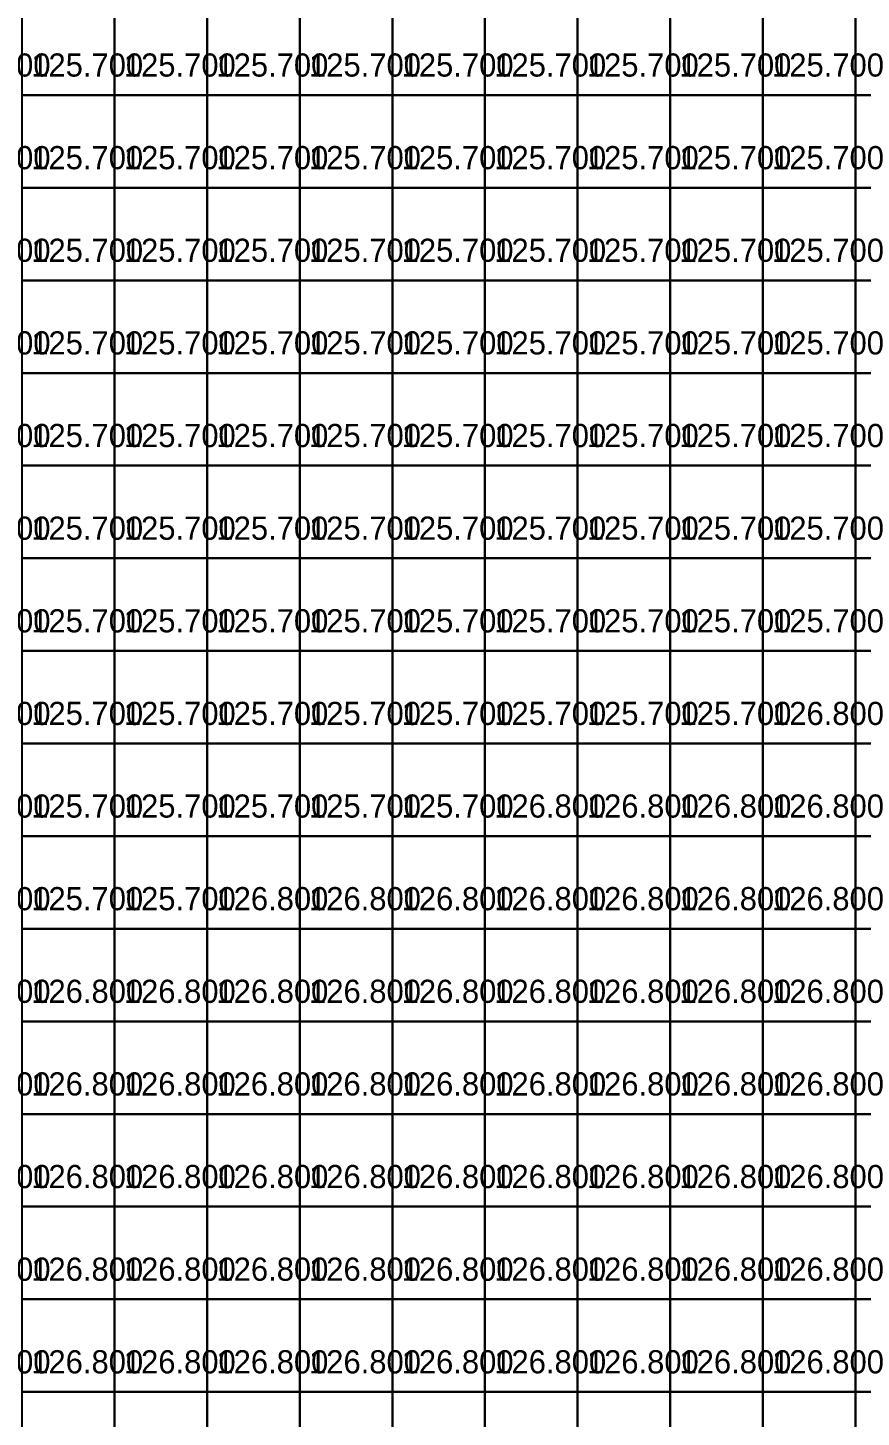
# Model space of a CAD drawing. Header units: metres. Extents: x 287857 to 287978, y 62957 to 63018.
# Drawn here: x 287865.99 to 287874.99, y 62987.56 to 63002.56 of the extents above; entities that cross this region are included whole.
import ezdxf

# ---------------------------------------------------------------- set-up
doc = ezdxf.new("R2010")
doc.units = ezdxf.units.M
doc.layers.add('ARCH-INTERP', color=7, linetype='Continuous', true_color=0x64748b)
doc.layers.add('ARCH-LEVEL-TXT', color=7, linetype='Continuous', true_color=0xa78bfa)

msp = doc.modelspace()

# ---------------------------------------------------------------- linework, layer by layer
at = {"layer": 'ARCH-INTERP'}
for points in [[(287865.925, 63001.831, 125.7), (287866.925, 63001.831, 125.7), (287866.925, 63002.831, 125.7), (287865.925, 63002.831, 125.7), (287865.925, 63001.831, 125.7)], [(287866.925, 63001.831, 125.7), (287867.925, 63001.831, 125.7), (287867.925, 63002.831, 125.7), (287866.925, 63002.831, 125.7), (287866.925, 63001.831, 125.7)], [(287867.925, 63001.831, 125.7), (287868.925, 63001.831, 125.7), (287868.925, 63002.831, 125.7), (287867.925, 63002.831, 125.7), (287867.925, 63001.831, 125.7)], [(287868.925, 63001.831, 125.7), (287869.925, 63001.831, 125.7), (287869.925, 63002.831, 125.7), (287868.925, 63002.831, 125.7), (287868.925, 63001.831, 125.7)], [(287869.925, 63001.831, 125.7), (287870.925, 63001.831, 125.7), (287870.925, 63002.831, 125.7), (287869.925, 63002.831, 125.7), (287869.925, 63001.831, 125.7)], [(287870.925, 63001.831, 125.7), (287871.925, 63001.831, 125.7), (287871.925, 63002.831, 125.7), (287870.925, 63002.831, 125.7), (287870.925, 63001.831, 125.7)], [(287871.925, 63001.831, 125.7), (287872.925, 63001.831, 125.7), (287872.925, 63002.831, 125.7), (287871.925, 63002.831, 125.7), (287871.925, 63001.831, 125.7)], [(287872.925, 63001.831, 125.7), (287873.925, 63001.831, 125.7), (287873.925, 63002.831, 125.7), (287872.925, 63002.831, 125.7), (287872.925, 63001.831, 125.7)], [(287873.925, 63001.831, 125.7), (287874.925, 63001.831, 125.7), (287874.925, 63002.831, 125.7), (287873.925, 63002.831, 125.7), (287873.925, 63001.831, 125.7)], [(287874.925, 63001.831, 125.7), (287875.925, 63001.831, 125.7), (287875.925, 63002.831, 125.7), (287874.925, 63002.831, 125.7), (287874.925, 63001.831, 125.7)], [(287865.925, 63000.831, 125.7), (287866.925, 63000.831, 125.7), (287866.925, 63001.831, 125.7), (287865.925, 63001.831, 125.7), (287865.925, 63000.831, 125.7)], [(287866.925, 63000.831, 125.7), (287867.925, 63000.831, 125.7), (287867.925, 63001.831, 125.7), (287866.925, 63001.831, 125.7), (287866.925, 63000.831, 125.7)], [(287867.925, 63000.831, 125.7), (287868.925, 63000.831, 125.7), (287868.925, 63001.831, 125.7), (287867.925, 63001.831, 125.7), (287867.925, 63000.831, 125.7)], [(287868.925, 63000.831, 125.7), (287869.925, 63000.831, 125.7), (287869.925, 63001.831, 125.7), (287868.925, 63001.831, 125.7), (287868.925, 63000.831, 125.7)], [(287869.925, 63000.831, 125.7), (287870.925, 63000.831, 125.7), (287870.925, 63001.831, 125.7), (287869.925, 63001.831, 125.7), (287869.925, 63000.831, 125.7)], [(287870.925, 63000.831, 125.7), (287871.925, 63000.831, 125.7), (287871.925, 63001.831, 125.7), (287870.925, 63001.831, 125.7), (287870.925, 63000.831, 125.7)], [(287871.925, 63000.831, 125.7), (287872.925, 63000.831, 125.7), (287872.925, 63001.831, 125.7), (287871.925, 63001.831, 125.7), (287871.925, 63000.831, 125.7)], [(287872.925, 63000.831, 125.7), (287873.925, 63000.831, 125.7), (287873.925, 63001.831, 125.7), (287872.925, 63001.831, 125.7), (287872.925, 63000.831, 125.7)], [(287873.925, 63000.831, 125.7), (287874.925, 63000.831, 125.7), (287874.925, 63001.831, 125.7), (287873.925, 63001.831, 125.7), (287873.925, 63000.831, 125.7)], [(287874.925, 63000.831, 125.7), (287875.925, 63000.831, 125.7), (287875.925, 63001.831, 125.7), (287874.925, 63001.831, 125.7), (287874.925, 63000.831, 125.7)], [(287865.925, 62999.831, 125.7), (287866.925, 62999.831, 125.7), (287866.925, 63000.831, 125.7), (287865.925, 63000.831, 125.7), (287865.925, 62999.831, 125.7)], [(287866.925, 62999.831, 125.7), (287867.925, 62999.831, 125.7), (287867.925, 63000.831, 125.7), (287866.925, 63000.831, 125.7), (287866.925, 62999.831, 125.7)], [(287867.925, 62999.831, 125.7), (287868.925, 62999.831, 125.7), (287868.925, 63000.831, 125.7), (287867.925, 63000.831, 125.7), (287867.925, 62999.831, 125.7)], [(287868.925, 62999.831, 125.7), (287869.925, 62999.831, 125.7), (287869.925, 63000.831, 125.7), (287868.925, 63000.831, 125.7), (287868.925, 62999.831, 125.7)], [(287869.925, 62999.831, 125.7), (287870.925, 62999.831, 125.7), (287870.925, 63000.831, 125.7), (287869.925, 63000.831, 125.7), (287869.925, 62999.831, 125.7)], [(287870.925, 62999.831, 125.7), (287871.925, 62999.831, 125.7), (287871.925, 63000.831, 125.7), (287870.925, 63000.831, 125.7), (287870.925, 62999.831, 125.7)], [(287871.925, 62999.831, 125.7), (287872.925, 62999.831, 125.7), (287872.925, 63000.831, 125.7), (287871.925, 63000.831, 125.7), (287871.925, 62999.831, 125.7)], [(287872.925, 62999.831, 125.7), (287873.925, 62999.831, 125.7), (287873.925, 63000.831, 125.7), (287872.925, 63000.831, 125.7), (287872.925, 62999.831, 125.7)], [(287873.925, 62999.831, 125.7), (287874.925, 62999.831, 125.7), (287874.925, 63000.831, 125.7), (287873.925, 63000.831, 125.7), (287873.925, 62999.831, 125.7)], [(287874.925, 62999.831, 125.7), (287875.925, 62999.831, 125.7), (287875.925, 63000.831, 125.7), (287874.925, 63000.831, 125.7), (287874.925, 62999.831, 125.7)], [(287865.925, 62998.831, 125.7), (287866.925, 62998.831, 125.7), (287866.925, 62999.831, 125.7), (287865.925, 62999.831, 125.7), (287865.925, 62998.831, 125.7)], [(287866.925, 62998.831, 125.7), (287867.925, 62998.831, 125.7), (287867.925, 62999.831, 125.7), (287866.925, 62999.831, 125.7), (287866.925, 62998.831, 125.7)], [(287867.925, 62998.831, 125.7), (287868.925, 62998.831, 125.7), (287868.925, 62999.831, 125.7), (287867.925, 62999.831, 125.7), (287867.925, 62998.831, 125.7)], [(287868.925, 62998.831, 125.7), (287869.925, 62998.831, 125.7), (287869.925, 62999.831, 125.7), (287868.925, 62999.831, 125.7), (287868.925, 62998.831, 125.7)], [(287869.925, 62998.831, 125.7), (287870.925, 62998.831, 125.7), (287870.925, 62999.831, 125.7), (287869.925, 62999.831, 125.7), (287869.925, 62998.831, 125.7)], [(287870.925, 62998.831, 125.7), (287871.925, 62998.831, 125.7), (287871.925, 62999.831, 125.7), (287870.925, 62999.831, 125.7), (287870.925, 62998.831, 125.7)], [(287871.925, 62998.831, 125.7), (287872.925, 62998.831, 125.7), (287872.925, 62999.831, 125.7), (287871.925, 62999.831, 125.7), (287871.925, 62998.831, 125.7)], [(287872.925, 62998.831, 125.7), (287873.925, 62998.831, 125.7), (287873.925, 62999.831, 125.7), (287872.925, 62999.831, 125.7), (287872.925, 62998.831, 125.7)], [(287873.925, 62998.831, 125.7), (287874.925, 62998.831, 125.7), (287874.925, 62999.831, 125.7), (287873.925, 62999.831, 125.7), (287873.925, 62998.831, 125.7)], [(287874.925, 62998.831, 125.7), (287875.925, 62998.831, 125.7), (287875.925, 62999.831, 125.7), (287874.925, 62999.831, 125.7), (287874.925, 62998.831, 125.7)], [(287865.925, 62997.831, 125.7), (287866.925, 62997.831, 125.7), (287866.925, 62998.831, 125.7), (287865.925, 62998.831, 125.7), (287865.925, 62997.831, 125.7)], [(287866.925, 62997.831, 125.7), (287867.925, 62997.831, 125.7), (287867.925, 62998.831, 125.7), (287866.925, 62998.831, 125.7), (287866.925, 62997.831, 125.7)], [(287867.925, 62997.831, 125.7), (287868.925, 62997.831, 125.7), (287868.925, 62998.831, 125.7), (287867.925, 62998.831, 125.7), (287867.925, 62997.831, 125.7)], [(287868.925, 62997.831, 125.7), (287869.925, 62997.831, 125.7), (287869.925, 62998.831, 125.7), (287868.925, 62998.831, 125.7), (287868.925, 62997.831, 125.7)], [(287869.925, 62997.831, 125.7), (287870.925, 62997.831, 125.7), (287870.925, 62998.831, 125.7), (287869.925, 62998.831, 125.7), (287869.925, 62997.831, 125.7)], [(287870.925, 62997.831, 125.7), (287871.925, 62997.831, 125.7), (287871.925, 62998.831, 125.7), (287870.925, 62998.831, 125.7), (287870.925, 62997.831, 125.7)], [(287871.925, 62997.831, 125.7), (287872.925, 62997.831, 125.7), (287872.925, 62998.831, 125.7), (287871.925, 62998.831, 125.7), (287871.925, 62997.831, 125.7)], [(287872.925, 62997.831, 125.7), (287873.925, 62997.831, 125.7), (287873.925, 62998.831, 125.7), (287872.925, 62998.831, 125.7), (287872.925, 62997.831, 125.7)], [(287873.925, 62997.831, 125.7), (287874.925, 62997.831, 125.7), (287874.925, 62998.831, 125.7), (287873.925, 62998.831, 125.7), (287873.925, 62997.831, 125.7)], [(287874.925, 62997.831, 125.7), (287875.925, 62997.831, 125.7), (287875.925, 62998.831, 125.7), (287874.925, 62998.831, 125.7), (287874.925, 62997.831, 125.7)], [(287865.925, 62996.831, 125.7), (287866.925, 62996.831, 125.7), (287866.925, 62997.831, 125.7), (287865.925, 62997.831, 125.7), (287865.925, 62996.831, 125.7)], [(287866.925, 62996.831, 125.7), (287867.925, 62996.831, 125.7), (287867.925, 62997.831, 125.7), (287866.925, 62997.831, 125.7), (287866.925, 62996.831, 125.7)], [(287867.925, 62996.831, 125.7), (287868.925, 62996.831, 125.7), (287868.925, 62997.831, 125.7), (287867.925, 62997.831, 125.7), (287867.925, 62996.831, 125.7)], [(287868.925, 62996.831, 125.7), (287869.925, 62996.831, 125.7), (287869.925, 62997.831, 125.7), (287868.925, 62997.831, 125.7), (287868.925, 62996.831, 125.7)], [(287869.925, 62996.831, 125.7), (287870.925, 62996.831, 125.7), (287870.925, 62997.831, 125.7), (287869.925, 62997.831, 125.7), (287869.925, 62996.831, 125.7)], [(287870.925, 62996.831, 125.7), (287871.925, 62996.831, 125.7), (287871.925, 62997.831, 125.7), (287870.925, 62997.831, 125.7), (287870.925, 62996.831, 125.7)], [(287871.925, 62996.831, 125.7), (287872.925, 62996.831, 125.7), (287872.925, 62997.831, 125.7), (287871.925, 62997.831, 125.7), (287871.925, 62996.831, 125.7)], [(287872.925, 62996.831, 125.7), (287873.925, 62996.831, 125.7), (287873.925, 62997.831, 125.7), (287872.925, 62997.831, 125.7), (287872.925, 62996.831, 125.7)], [(287873.925, 62996.831, 125.7), (287874.925, 62996.831, 125.7), (287874.925, 62997.831, 125.7), (287873.925, 62997.831, 125.7), (287873.925, 62996.831, 125.7)], [(287874.925, 62996.831, 125.7), (287875.925, 62996.831, 125.7), (287875.925, 62997.831, 125.7), (287874.925, 62997.831, 125.7), (287874.925, 62996.831, 125.7)], [(287865.925, 62995.831, 125.7), (287866.925, 62995.831, 125.7), (287866.925, 62996.831, 125.7), (287865.925, 62996.831, 125.7), (287865.925, 62995.831, 125.7)], [(287866.925, 62995.831, 125.7), (287867.925, 62995.831, 125.7), (287867.925, 62996.831, 125.7), (287866.925, 62996.831, 125.7), (287866.925, 62995.831, 125.7)], [(287867.925, 62995.831, 125.7), (287868.925, 62995.831, 125.7), (287868.925, 62996.831, 125.7), (287867.925, 62996.831, 125.7), (287867.925, 62995.831, 125.7)], [(287868.925, 62995.831, 125.7), (287869.925, 62995.831, 125.7), (287869.925, 62996.831, 125.7), (287868.925, 62996.831, 125.7), (287868.925, 62995.831, 125.7)], [(287869.925, 62995.831, 125.7), (287870.925, 62995.831, 125.7), (287870.925, 62996.831, 125.7), (287869.925, 62996.831, 125.7), (287869.925, 62995.831, 125.7)], [(287870.925, 62995.831, 125.7), (287871.925, 62995.831, 125.7), (287871.925, 62996.831, 125.7), (287870.925, 62996.831, 125.7), (287870.925, 62995.831, 125.7)], [(287871.925, 62995.831, 125.7), (287872.925, 62995.831, 125.7), (287872.925, 62996.831, 125.7), (287871.925, 62996.831, 125.7), (287871.925, 62995.831, 125.7)], [(287872.925, 62995.831, 125.7), (287873.925, 62995.831, 125.7), (287873.925, 62996.831, 125.7), (287872.925, 62996.831, 125.7), (287872.925, 62995.831, 125.7)], [(287873.925, 62995.831, 125.7), (287874.925, 62995.831, 125.7), (287874.925, 62996.831, 125.7), (287873.925, 62996.831, 125.7), (287873.925, 62995.831, 125.7)], [(287874.925, 62995.831, 125.7), (287875.925, 62995.831, 125.7), (287875.925, 62996.831, 125.7), (287874.925, 62996.831, 125.7), (287874.925, 62995.831, 125.7)], [(287865.925, 62994.831, 125.7), (287866.925, 62994.831, 125.7), (287866.925, 62995.831, 125.7), (287865.925, 62995.831, 125.7), (287865.925, 62994.831, 125.7)], [(287866.925, 62994.831, 125.7), (287867.925, 62994.831, 125.7), (287867.925, 62995.831, 125.7), (287866.925, 62995.831, 125.7), (287866.925, 62994.831, 125.7)], [(287867.925, 62994.831, 125.7), (287868.925, 62994.831, 125.7), (287868.925, 62995.831, 125.7), (287867.925, 62995.831, 125.7), (287867.925, 62994.831, 125.7)], [(287868.925, 62994.831, 125.7), (287869.925, 62994.831, 125.7), (287869.925, 62995.831, 125.7), (287868.925, 62995.831, 125.7), (287868.925, 62994.831, 125.7)], [(287869.925, 62994.831, 125.7), (287870.925, 62994.831, 125.7), (287870.925, 62995.831, 125.7), (287869.925, 62995.831, 125.7), (287869.925, 62994.831, 125.7)], [(287870.925, 62994.831, 125.7), (287871.925, 62994.831, 125.7), (287871.925, 62995.831, 125.7), (287870.925, 62995.831, 125.7), (287870.925, 62994.831, 125.7)], [(287871.925, 62994.831, 125.7), (287872.925, 62994.831, 125.7), (287872.925, 62995.831, 125.7), (287871.925, 62995.831, 125.7), (287871.925, 62994.831, 125.7)], [(287872.925, 62994.831, 125.7), (287873.925, 62994.831, 125.7), (287873.925, 62995.831, 125.7), (287872.925, 62995.831, 125.7), (287872.925, 62994.831, 125.7)], [(287873.925, 62994.831, 126.8), (287874.925, 62994.831, 126.8), (287874.925, 62995.831, 126.8), (287873.925, 62995.831, 126.8), (287873.925, 62994.831, 126.8)], [(287874.925, 62994.831, 126.8), (287875.925, 62994.831, 126.8), (287875.925, 62995.831, 126.8), (287874.925, 62995.831, 126.8), (287874.925, 62994.831, 126.8)], [(287865.925, 62993.831, 125.7), (287866.925, 62993.831, 125.7), (287866.925, 62994.831, 125.7), (287865.925, 62994.831, 125.7), (287865.925, 62993.831, 125.7)], [(287866.925, 62993.831, 125.7), (287867.925, 62993.831, 125.7), (287867.925, 62994.831, 125.7), (287866.925, 62994.831, 125.7), (287866.925, 62993.831, 125.7)], [(287867.925, 62993.831, 125.7), (287868.925, 62993.831, 125.7), (287868.925, 62994.831, 125.7), (287867.925, 62994.831, 125.7), (287867.925, 62993.831, 125.7)], [(287868.925, 62993.831, 125.7), (287869.925, 62993.831, 125.7), (287869.925, 62994.831, 125.7), (287868.925, 62994.831, 125.7), (287868.925, 62993.831, 125.7)], [(287869.925, 62993.831, 125.7), (287870.925, 62993.831, 125.7), (287870.925, 62994.831, 125.7), (287869.925, 62994.831, 125.7), (287869.925, 62993.831, 125.7)], [(287870.925, 62993.831, 126.8), (287871.925, 62993.831, 126.8), (287871.925, 62994.831, 126.8), (287870.925, 62994.831, 126.8), (287870.925, 62993.831, 126.8)], [(287871.925, 62993.831, 126.8), (287872.925, 62993.831, 126.8), (287872.925, 62994.831, 126.8), (287871.925, 62994.831, 126.8), (287871.925, 62993.831, 126.8)], [(287872.925, 62993.831, 126.8), (287873.925, 62993.831, 126.8), (287873.925, 62994.831, 126.8), (287872.925, 62994.831, 126.8), (287872.925, 62993.831, 126.8)], [(287873.925, 62993.831, 126.8), (287874.925, 62993.831, 126.8), (287874.925, 62994.831, 126.8), (287873.925, 62994.831, 126.8), (287873.925, 62993.831, 126.8)], [(287874.925, 62993.831, 126.8), (287875.925, 62993.831, 126.8), (287875.925, 62994.831, 126.8), (287874.925, 62994.831, 126.8), (287874.925, 62993.831, 126.8)], [(287865.925, 62992.831, 125.7), (287866.925, 62992.831, 125.7), (287866.925, 62993.831, 125.7), (287865.925, 62993.831, 125.7), (287865.925, 62992.831, 125.7)], [(287866.925, 62992.831, 125.7), (287867.925, 62992.831, 125.7), (287867.925, 62993.831, 125.7), (287866.925, 62993.831, 125.7), (287866.925, 62992.831, 125.7)], [(287867.925, 62992.831, 126.8), (287868.925, 62992.831, 126.8), (287868.925, 62993.831, 126.8), (287867.925, 62993.831, 126.8), (287867.925, 62992.831, 126.8)], [(287868.925, 62992.831, 126.8), (287869.925, 62992.831, 126.8), (287869.925, 62993.831, 126.8), (287868.925, 62993.831, 126.8), (287868.925, 62992.831, 126.8)], [(287869.925, 62992.831, 126.8), (287870.925, 62992.831, 126.8), (287870.925, 62993.831, 126.8), (287869.925, 62993.831, 126.8), (287869.925, 62992.831, 126.8)], [(287870.925, 62992.831, 126.8), (287871.925, 62992.831, 126.8), (287871.925, 62993.831, 126.8), (287870.925, 62993.831, 126.8), (287870.925, 62992.831, 126.8)], [(287871.925, 62992.831, 126.8), (287872.925, 62992.831, 126.8), (287872.925, 62993.831, 126.8), (287871.925, 62993.831, 126.8), (287871.925, 62992.831, 126.8)], [(287872.925, 62992.831, 126.8), (287873.925, 62992.831, 126.8), (287873.925, 62993.831, 126.8), (287872.925, 62993.831, 126.8), (287872.925, 62992.831, 126.8)], [(287873.925, 62992.831, 126.8), (287874.925, 62992.831, 126.8), (287874.925, 62993.831, 126.8), (287873.925, 62993.831, 126.8), (287873.925, 62992.831, 126.8)], [(287874.925, 62992.831, 126.8), (287875.925, 62992.831, 126.8), (287875.925, 62993.831, 126.8), (287874.925, 62993.831, 126.8), (287874.925, 62992.831, 126.8)], [(287865.925, 62991.831, 126.8), (287866.925, 62991.831, 126.8), (287866.925, 62992.831, 126.8), (287865.925, 62992.831, 126.8), (287865.925, 62991.831, 126.8)], [(287866.925, 62991.831, 126.8), (287867.925, 62991.831, 126.8), (287867.925, 62992.831, 126.8), (287866.925, 62992.831, 126.8), (287866.925, 62991.831, 126.8)], [(287867.925, 62991.831, 126.8), (287868.925, 62991.831, 126.8), (287868.925, 62992.831, 126.8), (287867.925, 62992.831, 126.8), (287867.925, 62991.831, 126.8)], [(287868.925, 62991.831, 126.8), (287869.925, 62991.831, 126.8), (287869.925, 62992.831, 126.8), (287868.925, 62992.831, 126.8), (287868.925, 62991.831, 126.8)], [(287869.925, 62991.831, 126.8), (287870.925, 62991.831, 126.8), (287870.925, 62992.831, 126.8), (287869.925, 62992.831, 126.8), (287869.925, 62991.831, 126.8)], [(287870.925, 62991.831, 126.8), (287871.925, 62991.831, 126.8), (287871.925, 62992.831, 126.8), (287870.925, 62992.831, 126.8), (287870.925, 62991.831, 126.8)], [(287871.925, 62991.831, 126.8), (287872.925, 62991.831, 126.8), (287872.925, 62992.831, 126.8), (287871.925, 62992.831, 126.8), (287871.925, 62991.831, 126.8)], [(287872.925, 62991.831, 126.8), (287873.925, 62991.831, 126.8), (287873.925, 62992.831, 126.8), (287872.925, 62992.831, 126.8), (287872.925, 62991.831, 126.8)], [(287873.925, 62991.831, 126.8), (287874.925, 62991.831, 126.8), (287874.925, 62992.831, 126.8), (287873.925, 62992.831, 126.8), (287873.925, 62991.831, 126.8)], [(287874.925, 62991.831, 126.8), (287875.925, 62991.831, 126.8), (287875.925, 62992.831, 126.8), (287874.925, 62992.831, 126.8), (287874.925, 62991.831, 126.8)], [(287865.925, 62990.831, 126.8), (287866.925, 62990.831, 126.8), (287866.925, 62991.831, 126.8), (287865.925, 62991.831, 126.8), (287865.925, 62990.831, 126.8)], [(287866.925, 62990.831, 126.8), (287867.925, 62990.831, 126.8), (287867.925, 62991.831, 126.8), (287866.925, 62991.831, 126.8), (287866.925, 62990.831, 126.8)], [(287867.925, 62990.831, 126.8), (287868.925, 62990.831, 126.8), (287868.925, 62991.831, 126.8), (287867.925, 62991.831, 126.8), (287867.925, 62990.831, 126.8)], [(287868.925, 62990.831, 126.8), (287869.925, 62990.831, 126.8), (287869.925, 62991.831, 126.8), (287868.925, 62991.831, 126.8), (287868.925, 62990.831, 126.8)], [(287869.925, 62990.831, 126.8), (287870.925, 62990.831, 126.8), (287870.925, 62991.831, 126.8), (287869.925, 62991.831, 126.8), (287869.925, 62990.831, 126.8)], [(287870.925, 62990.831, 126.8), (287871.925, 62990.831, 126.8), (287871.925, 62991.831, 126.8), (287870.925, 62991.831, 126.8), (287870.925, 62990.831, 126.8)], [(287871.925, 62990.831, 126.8), (287872.925, 62990.831, 126.8), (287872.925, 62991.831, 126.8), (287871.925, 62991.831, 126.8), (287871.925, 62990.831, 126.8)], [(287872.925, 62990.831, 126.8), (287873.925, 62990.831, 126.8), (287873.925, 62991.831, 126.8), (287872.925, 62991.831, 126.8), (287872.925, 62990.831, 126.8)], [(287873.925, 62990.831, 126.8), (287874.925, 62990.831, 126.8), (287874.925, 62991.831, 126.8), (287873.925, 62991.831, 126.8), (287873.925, 62990.831, 126.8)], [(287874.925, 62990.831, 126.8), (287875.925, 62990.831, 126.8), (287875.925, 62991.831, 126.8), (287874.925, 62991.831, 126.8), (287874.925, 62990.831, 126.8)], [(287865.925, 62989.831, 126.8), (287866.925, 62989.831, 126.8), (287866.925, 62990.831, 126.8), (287865.925, 62990.831, 126.8), (287865.925, 62989.831, 126.8)], [(287866.925, 62989.831, 126.8), (287867.925, 62989.831, 126.8), (287867.925, 62990.831, 126.8), (287866.925, 62990.831, 126.8), (287866.925, 62989.831, 126.8)], [(287867.925, 62989.831, 126.8), (287868.925, 62989.831, 126.8), (287868.925, 62990.831, 126.8), (287867.925, 62990.831, 126.8), (287867.925, 62989.831, 126.8)], [(287868.925, 62989.831, 126.8), (287869.925, 62989.831, 126.8), (287869.925, 62990.831, 126.8), (287868.925, 62990.831, 126.8), (287868.925, 62989.831, 126.8)], [(287869.925, 62989.831, 126.8), (287870.925, 62989.831, 126.8), (287870.925, 62990.831, 126.8), (287869.925, 62990.831, 126.8), (287869.925, 62989.831, 126.8)], [(287870.925, 62989.831, 126.8), (287871.925, 62989.831, 126.8), (287871.925, 62990.831, 126.8), (287870.925, 62990.831, 126.8), (287870.925, 62989.831, 126.8)], [(287871.925, 62989.831, 126.8), (287872.925, 62989.831, 126.8), (287872.925, 62990.831, 126.8), (287871.925, 62990.831, 126.8), (287871.925, 62989.831, 126.8)], [(287872.925, 62989.831, 126.8), (287873.925, 62989.831, 126.8), (287873.925, 62990.831, 126.8), (287872.925, 62990.831, 126.8), (287872.925, 62989.831, 126.8)], [(287873.925, 62989.831, 126.8), (287874.925, 62989.831, 126.8), (287874.925, 62990.831, 126.8), (287873.925, 62990.831, 126.8), (287873.925, 62989.831, 126.8)], [(287874.925, 62989.831, 126.8), (287875.925, 62989.831, 126.8), (287875.925, 62990.831, 126.8), (287874.925, 62990.831, 126.8), (287874.925, 62989.831, 126.8)], [(287865.925, 62988.831, 126.8), (287866.925, 62988.831, 126.8), (287866.925, 62989.831, 126.8), (287865.925, 62989.831, 126.8), (287865.925, 62988.831, 126.8)], [(287866.925, 62988.831, 126.8), (287867.925, 62988.831, 126.8), (287867.925, 62989.831, 126.8), (287866.925, 62989.831, 126.8), (287866.925, 62988.831, 126.8)], [(287867.925, 62988.831, 126.8), (287868.925, 62988.831, 126.8), (287868.925, 62989.831, 126.8), (287867.925, 62989.831, 126.8), (287867.925, 62988.831, 126.8)], [(287868.925, 62988.831, 126.8), (287869.925, 62988.831, 126.8), (287869.925, 62989.831, 126.8), (287868.925, 62989.831, 126.8), (287868.925, 62988.831, 126.8)], [(287869.925, 62988.831, 126.8), (287870.925, 62988.831, 126.8), (287870.925, 62989.831, 126.8), (287869.925, 62989.831, 126.8), (287869.925, 62988.831, 126.8)], [(287870.925, 62988.831, 126.8), (287871.925, 62988.831, 126.8), (287871.925, 62989.831, 126.8), (287870.925, 62989.831, 126.8), (287870.925, 62988.831, 126.8)], [(287871.925, 62988.831, 126.8), (287872.925, 62988.831, 126.8), (287872.925, 62989.831, 126.8), (287871.925, 62989.831, 126.8), (287871.925, 62988.831, 126.8)], [(287872.925, 62988.831, 126.8), (287873.925, 62988.831, 126.8), (287873.925, 62989.831, 126.8), (287872.925, 62989.831, 126.8), (287872.925, 62988.831, 126.8)], [(287873.925, 62988.831, 126.8), (287874.925, 62988.831, 126.8), (287874.925, 62989.831, 126.8), (287873.925, 62989.831, 126.8), (287873.925, 62988.831, 126.8)], [(287874.925, 62988.831, 126.8), (287875.925, 62988.831, 126.8), (287875.925, 62989.831, 126.8), (287874.925, 62989.831, 126.8), (287874.925, 62988.831, 126.8)], [(287865.925, 62987.831, 126.8), (287866.925, 62987.831, 126.8), (287866.925, 62988.831, 126.8), (287865.925, 62988.831, 126.8), (287865.925, 62987.831, 126.8)], [(287866.925, 62987.831, 126.8), (287867.925, 62987.831, 126.8), (287867.925, 62988.831, 126.8), (287866.925, 62988.831, 126.8), (287866.925, 62987.831, 126.8)], [(287867.925, 62987.831, 126.8), (287868.925, 62987.831, 126.8), (287868.925, 62988.831, 126.8), (287867.925, 62988.831, 126.8), (287867.925, 62987.831, 126.8)], [(287868.925, 62987.831, 126.8), (287869.925, 62987.831, 126.8), (287869.925, 62988.831, 126.8), (287868.925, 62988.831, 126.8), (287868.925, 62987.831, 126.8)], [(287869.925, 62987.831, 126.8), (287870.925, 62987.831, 126.8), (287870.925, 62988.831, 126.8), (287869.925, 62988.831, 126.8), (287869.925, 62987.831, 126.8)], [(287870.925, 62987.831, 126.8), (287871.925, 62987.831, 126.8), (287871.925, 62988.831, 126.8), (287870.925, 62988.831, 126.8), (287870.925, 62987.831, 126.8)], [(287871.925, 62987.831, 126.8), (287872.925, 62987.831, 126.8), (287872.925, 62988.831, 126.8), (287871.925, 62988.831, 126.8), (287871.925, 62987.831, 126.8)], [(287872.925, 62987.831, 126.8), (287873.925, 62987.831, 126.8), (287873.925, 62988.831, 126.8), (287872.925, 62988.831, 126.8), (287872.925, 62987.831, 126.8)], [(287873.925, 62987.831, 126.8), (287874.925, 62987.831, 126.8), (287874.925, 62988.831, 126.8), (287873.925, 62988.831, 126.8), (287873.925, 62987.831, 126.8)], [(287874.925, 62987.831, 126.8), (287875.925, 62987.831, 126.8), (287875.925, 62988.831, 126.8), (287874.925, 62988.831, 126.8), (287874.925, 62987.831, 126.8)], [(287865.925, 62986.831, 126.8), (287866.925, 62986.831, 126.8), (287866.925, 62987.831, 126.8), (287865.925, 62987.831, 126.8), (287865.925, 62986.831, 126.8)], [(287866.925, 62986.831, 126.8), (287867.925, 62986.831, 126.8), (287867.925, 62987.831, 126.8), (287866.925, 62987.831, 126.8), (287866.925, 62986.831, 126.8)], [(287867.925, 62986.831, 126.8), (287868.925, 62986.831, 126.8), (287868.925, 62987.831, 126.8), (287867.925, 62987.831, 126.8), (287867.925, 62986.831, 126.8)], [(287868.925, 62986.831, 126.8), (287869.925, 62986.831, 126.8), (287869.925, 62987.831, 126.8), (287868.925, 62987.831, 126.8), (287868.925, 62986.831, 126.8)], [(287869.925, 62986.831, 126.8), (287870.925, 62986.831, 126.8), (287870.925, 62987.831, 126.8), (287869.925, 62987.831, 126.8), (287869.925, 62986.831, 126.8)], [(287870.925, 62986.831, 126.8), (287871.925, 62986.831, 126.8), (287871.925, 62987.831, 126.8), (287870.925, 62987.831, 126.8), (287870.925, 62986.831, 126.8)], [(287871.925, 62986.831, 126.8), (287872.925, 62986.831, 126.8), (287872.925, 62987.831, 126.8), (287871.925, 62987.831, 126.8), (287871.925, 62986.831, 126.8)], [(287872.925, 62986.831, 126.8), (287873.925, 62986.831, 126.8), (287873.925, 62987.831, 126.8), (287872.925, 62987.831, 126.8), (287872.925, 62986.831, 126.8)], [(287873.925, 62986.831, 126.8), (287874.925, 62986.831, 126.8), (287874.925, 62987.831, 126.8), (287873.925, 62987.831, 126.8), (287873.925, 62986.831, 126.8)], [(287874.925, 62986.831, 126.8), (287875.925, 62986.831, 126.8), (287875.925, 62987.831, 126.8), (287874.925, 62987.831, 126.8), (287874.925, 62986.831, 126.8)]]:
    msp.add_polyline3d(points, dxfattribs=at)

# ---------------------------------------------------------------- texts
at = {"layer": 'ARCH-LEVEL-TXT'}
for s, p in [('125.700', (287865.025, 63002.031, 125.7)), ('125.700', (287866.025, 63002.031, 125.7)), ('125.700', (287867.025, 63002.031, 125.7)), ('125.700', (287868.025, 63002.031, 125.7)), ('125.700', (287869.025, 63002.031, 125.7)), ('125.700', (287870.025, 63002.031, 125.7)), ('125.700', (287871.025, 63002.031, 125.7)), ('125.700', (287872.025, 63002.031, 125.7)), ('125.700', (287873.025, 63002.031, 125.7)), ('125.700', (287874.025, 63002.031, 125.7)), ('125.700', (287865.025, 63001.031, 125.7)), ('125.700', (287866.025, 63001.031, 125.7)), ('125.700', (287867.025, 63001.031, 125.7)), ('125.700', (287868.025, 63001.031, 125.7)), ('125.700', (287869.025, 63001.031, 125.7)), ('125.700', (287870.025, 63001.031, 125.7)), ('125.700', (287871.025, 63001.031, 125.7)), ('125.700', (287872.025, 63001.031, 125.7)), ('125.700', (287873.025, 63001.031, 125.7)), ('125.700', (287874.025, 63001.031, 125.7)), ('125.700', (287865.025, 63000.031, 125.7)), ('125.700', (287866.025, 63000.031, 125.7)), ('125.700', (287867.025, 63000.031, 125.7)), ('125.700', (287868.025, 63000.031, 125.7)), ('125.700', (287869.025, 63000.031, 125.7)), ('125.700', (287870.025, 63000.031, 125.7)), ('125.700', (287871.025, 63000.031, 125.7)), ('125.700', (287872.025, 63000.031, 125.7)), ('125.700', (287873.025, 63000.031, 125.7)), ('125.700', (287874.025, 63000.031, 125.7)), ('125.700', (287865.025, 62999.031, 125.7)), ('125.700', (287866.025, 62999.031, 125.7)), ('125.700', (287867.025, 62999.031, 125.7)), ('125.700', (287868.025, 62999.031, 125.7)), ('125.700', (287869.025, 62999.031, 125.7)), ('125.700', (287870.025, 62999.031, 125.7)), ('125.700', (287871.025, 62999.031, 125.7)), ('125.700', (287872.025, 62999.031, 125.7)), ('125.700', (287873.025, 62999.031, 125.7)), ('125.700', (287874.025, 62999.031, 125.7)), ('125.700', (287865.025, 62998.031, 125.7)), ('125.700', (287866.025, 62998.031, 125.7)), ('125.700', (287867.025, 62998.031, 125.7)), ('125.700', (287868.025, 62998.031, 125.7)), ('125.700', (287869.025, 62998.031, 125.7)), ('125.700', (287870.025, 62998.031, 125.7)), ('125.700', (287871.025, 62998.031, 125.7)), ('125.700', (287872.025, 62998.031, 125.7)), ('125.700', (287873.025, 62998.031, 125.7)), ('125.700', (287874.025, 62998.031, 125.7)), ('125.700', (287865.025, 62997.031, 125.7)), ('125.700', (287866.025, 62997.031, 125.7)), ('125.700', (287867.025, 62997.031, 125.7)), ('125.700', (287868.025, 62997.031, 125.7)), ('125.700', (287869.025, 62997.031, 125.7)), ('125.700', (287870.025, 62997.031, 125.7)), ('125.700', (287871.025, 62997.031, 125.7)), ('125.700', (287872.025, 62997.031, 125.7)), ('125.700', (287873.025, 62997.031, 125.7)), ('125.700', (287874.025, 62997.031, 125.7)), ('125.700', (287865.025, 62996.031, 125.7)), ('125.700', (287866.025, 62996.031, 125.7)), ('125.700', (287867.025, 62996.031, 125.7)), ('125.700', (287868.025, 62996.031, 125.7)), ('125.700', (287869.025, 62996.031, 125.7)), ('125.700', (287870.025, 62996.031, 125.7)), ('125.700', (287871.025, 62996.031, 125.7)), ('125.700', (287872.025, 62996.031, 125.7)), ('125.700', (287873.025, 62996.031, 125.7)), ('125.700', (287874.025, 62996.031, 125.7)), ('125.700', (287865.025, 62995.031, 125.7)), ('125.700', (287866.025, 62995.031, 125.7)), ('125.700', (287867.025, 62995.031, 125.7)), ('125.700', (287868.025, 62995.031, 125.7)), ('125.700', (287869.025, 62995.031, 125.7)), ('125.700', (287870.025, 62995.031, 125.7)), ('125.700', (287871.025, 62995.031, 125.7)), ('125.700', (287872.025, 62995.031, 125.7)), ('125.700', (287873.025, 62995.031, 125.7)), ('126.800', (287874.025, 62995.031, 126.8)), ('125.700', (287865.025, 62994.031, 125.7)), ('125.700', (287866.025, 62994.031, 125.7)), ('125.700', (287867.025, 62994.031, 125.7)), ('125.700', (287868.025, 62994.031, 125.7)), ('125.700', (287869.025, 62994.031, 125.7)), ('125.700', (287870.025, 62994.031, 125.7)), ('126.800', (287871.025, 62994.031, 126.8)), ('126.800', (287872.025, 62994.031, 126.8)), ('126.800', (287873.025, 62994.031, 126.8)), ('126.800', (287874.025, 62994.031, 126.8)), ('125.700', (287865.025, 62993.031, 125.7)), ('125.700', (287866.025, 62993.031, 125.7)), ('125.700', (287867.025, 62993.031, 125.7)), ('126.800', (287868.025, 62993.031, 126.8)), ('126.800', (287869.025, 62993.031, 126.8)), ('126.800', (287870.025, 62993.031, 126.8)), ('126.800', (287871.025, 62993.031, 126.8)), ('126.800', (287872.025, 62993.031, 126.8)), ('126.800', (287873.025, 62993.031, 126.8)), ('126.800', (287874.025, 62993.031, 126.8)), ('126.800', (287865.025, 62992.031, 126.8)), ('126.800', (287866.025, 62992.031, 126.8)), ('126.800', (287867.025, 62992.031, 126.8)), ('126.800', (287868.025, 62992.031, 126.8)), ('126.800', (287869.025, 62992.031, 126.8)), ('126.800', (287870.025, 62992.031, 126.8)), ('126.800', (287871.025, 62992.031, 126.8)), ('126.800', (287872.025, 62992.031, 126.8)), ('126.800', (287873.025, 62992.031, 126.8)), ('126.800', (287874.025, 62992.031, 126.8)), ('126.800', (287865.025, 62991.031, 126.8)), ('126.800', (287866.025, 62991.031, 126.8)), ('126.800', (287867.025, 62991.031, 126.8)), ('126.800', (287868.025, 62991.031, 126.8)), ('126.800', (287869.025, 62991.031, 126.8)), ('126.800', (287870.025, 62991.031, 126.8)), ('126.800', (287871.025, 62991.031, 126.8)), ('126.800', (287872.025, 62991.031, 126.8)), ('126.800', (287873.025, 62991.031, 126.8)), ('126.800', (287874.025, 62991.031, 126.8)), ('126.800', (287865.025, 62990.031, 126.8)), ('126.800', (287866.025, 62990.031, 126.8)), ('126.800', (287867.025, 62990.031, 126.8)), ('126.800', (287868.025, 62990.031, 126.8)), ('126.800', (287869.025, 62990.031, 126.8)), ('126.800', (287870.025, 62990.031, 126.8)), ('126.800', (287871.025, 62990.031, 126.8)), ('126.800', (287872.025, 62990.031, 126.8)), ('126.800', (287873.025, 62990.031, 126.8)), ('126.800', (287874.025, 62990.031, 126.8)), ('126.800', (287865.025, 62989.031, 126.8)), ('126.800', (287866.025, 62989.031, 126.8)), ('126.800', (287867.025, 62989.031, 126.8)), ('126.800', (287868.025, 62989.031, 126.8)), ('126.800', (287869.025, 62989.031, 126.8)), ('126.800', (287870.025, 62989.031, 126.8)), ('126.800', (287871.025, 62989.031, 126.8)), ('126.800', (287872.025, 62989.031, 126.8)), ('126.800', (287873.025, 62989.031, 126.8)), ('126.800', (287874.025, 62989.031, 126.8)), ('126.800', (287865.025, 62988.031, 126.8)), ('126.800', (287866.025, 62988.031, 126.8)), ('126.800', (287867.025, 62988.031, 126.8)), ('126.800', (287868.025, 62988.031, 126.8)), ('126.800', (287869.025, 62988.031, 126.8)), ('126.800', (287870.025, 62988.031, 126.8)), ('126.800', (287871.025, 62988.031, 126.8)), ('126.800', (287872.025, 62988.031, 126.8)), ('126.800', (287873.025, 62988.031, 126.8)), ('126.800', (287874.025, 62988.031, 126.8))]:
    msp.add_text(s, height=0.25, dxfattribs=at).set_placement(p)

doc.saveas('drawing.dxf')
